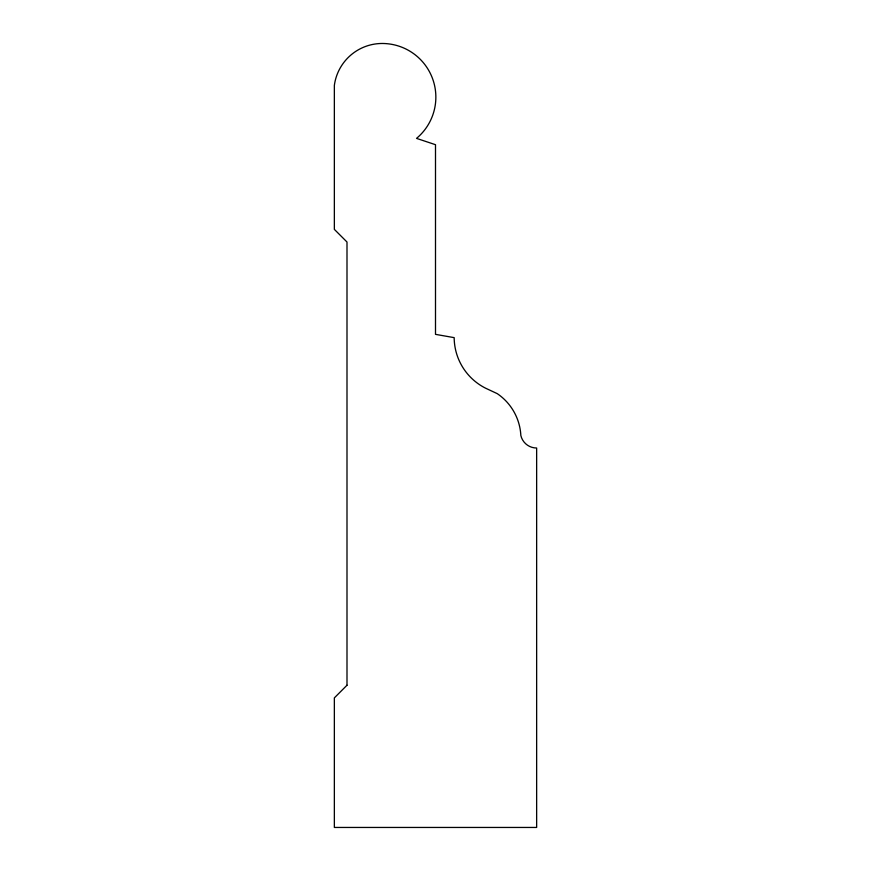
<?xml version="1.0" encoding="UTF-8"?>
<svg xmlns="http://www.w3.org/2000/svg" width="871" height="871" viewBox="0 0 871 871"><rect width="100%" height="100%" fill="white"/><g stroke="black" fill="none" stroke-linecap="round" stroke-linejoin="round"><path stroke-width="1.31" d="M346.996 685.237L334.355 697.889L334.355 827.45L536.645 827.45L536.645 448.01A16.157 16.157 0 0 1 520.847 435.5A53.937 53.937 0 0 0 497.276 393.659L485.506 388.15A57.029 57.029 0 0 1 454.172 337.643L435.5 334.355L435.5 144.695L416.534 138.38A53.664 53.664 0 0 0 384.928 43.55A48.319 48.319 0 0 0 334.355 85.391L334.355 229.378L346.996 242.018L346.996 685.237"/></g></svg>
